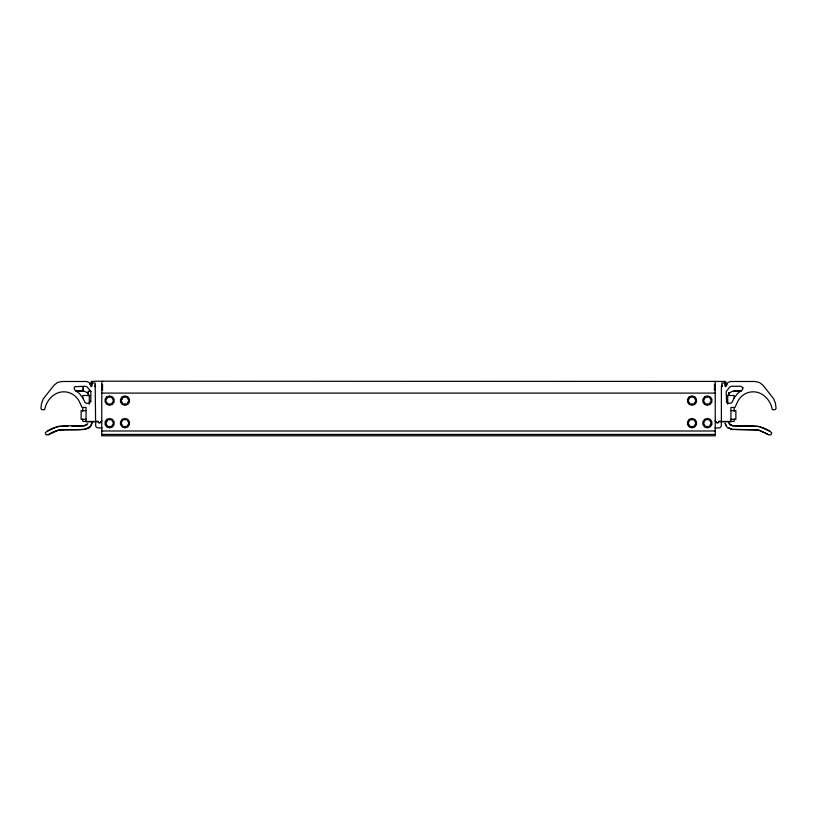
<?xml version="1.0" encoding="UTF-8"?>
<svg xmlns="http://www.w3.org/2000/svg" width="817" height="817" viewBox="0 0 817 817"><rect width="100%" height="100%" fill="white"/><g stroke="black" fill="none" stroke-linecap="round" stroke-linejoin="round"><path stroke-width="1.23" d="M728.703 395.203L728.703 392.66M92.107 382.959L91.81 386.553L91.004 386.553L89.084 382.468L86.551 381.488L61.959 381.488L57.629 382.448L54.106 385.144L43.26 398.89L41.585 403.302L40.911 408.357L41.749 409.664L44.68 409.695C46.64 398.512 56.894 389.045 68.781 392.548A17.443 17.443 0 0 1 79.382 401.698L82.037 407.448L86.04 407.448L86.04 421.797L95.609 421.797L95.16 382.959L92.107 382.959L91.371 385.501L90.421 384.889L91.3 381.427L96.181 381.202L725.7 381.427L726.579 384.889L725.629 385.501L724.893 382.959L721.84 382.959L722.167 385.951L721.391 386.676L721.391 421.797L730.96 421.797L730.96 407.448L734.963 407.448L737.618 401.698A17.443 17.443 0 0 1 748.219 392.548C760.106 389.045 770.36 398.512 772.32 409.695L775.251 409.664L776.089 408.357L775.415 403.302L773.74 398.89L762.894 385.144L759.371 382.448L755.041 381.488L730.449 381.488L727.916 382.468L725.996 386.553L725.19 386.553L724.893 382.959M83.181 391.118L83.201 387.493L83.181 391.118L75.624 391.098M728.458 395.03L728.938 393.232L732.655 391.169L741.325 391.129M91.964 422.42L90.82 426.086L85.08 429.405L58.681 430.028L49.122 434.532L46.099 434.93L45.252 432.847C55.822 423.298 71.028 426.413 84.09 425.8L87.787 423.666M101.757 420.857L100.338 422.716L98.867 422.818L97.601 421.521L95.824 421.735L95.609 425.208A2.737 2.737 0 0 0 98.336 427.945L102.145 427.945M95.16 385.073L94.711 386.288L95.609 386.952M91.974 423.574L89.553 427.781C76.42 432.99 60.335 425.238 48.438 434.715M101.757 420.765L100.726 422.542L98.908 422.655L97.989 421.296L95.609 421.296M113.522 423.124L111.572 419.734L107.67 419.744L105.72 423.114L107.67 426.505L111.572 426.494L113.522 423.114M105.72 423.124L107.67 419.744M121.09 400.565L123.04 397.185L126.941 397.185L128.902 400.585L126.941 403.966L123.04 403.966L121.09 400.565L123.04 397.195M121.09 423.124L123.04 419.734L126.941 419.734L128.902 423.124M128.902 423.114L126.941 426.505L123.04 426.505L121.09 423.114M688.128 423.124L690.079 419.734L693.98 419.734L695.941 423.124M695.941 423.114L693.98 426.505L690.079 426.505L688.128 423.114M703.498 423.124L705.449 419.734L709.36 419.734L711.311 423.124M711.311 423.114L709.36 426.505L705.449 426.505L703.498 423.114M102.166 381.427L102.819 381.488M714.181 381.488L714.834 381.427M721.391 386.952L722.289 386.288L721.84 385.073M50.971 429.64L47.069 431.345M52.053 429.119L57.823 426.413L67.974 426.168M87.062 424.82L84.478 425.759L71.784 426.076M733.819 391.118L740.11 391.098M88.297 395.203L88.297 391.394L90.238 391.394M88.297 391.394L91.014 391.384M101.757 393.1L715.243 393.1M89.85 395.489L82.834 395.489L82.834 397.961M727.15 395.489L734.166 395.489L734.166 397.961M86.04 410.583L81.128 410.583L81.128 419.335L86.04 419.335M730.96 410.583L735.872 410.583L735.872 419.335L730.96 419.335M721.391 421.296L719.011 421.296L718.092 422.655L716.274 422.542L715.243 420.765M95.609 421.449L82.834 421.449L82.834 418.978M721.391 421.449L734.166 421.449L734.166 418.978M714.855 427.945L718.664 427.945A2.737 2.737 0 0 0 721.391 425.208L721.176 421.735L719.399 421.521L718.133 422.818L716.662 422.716L715.243 420.857M101.757 430.998L715.243 430.998M101.757 434.43L715.243 434.43M76.91 391.129L84.345 391.169L88.062 393.232L88.542 395.03M758.554 429.824L731.92 429.405L727.447 427.781L725.026 423.574M729.05 427.74L731.92 429.405L758.319 430.028L768.562 434.715L770.901 434.93L771.748 432.847C761.178 423.298 745.972 426.413 732.91 425.8L729.213 423.666M769.931 431.345L759.177 426.413L732.522 425.759L729.938 424.82L728.662 422.593M759.636 430.314L763.956 432.316M765.039 432.816L768.562 434.715M725.322 423.339L726.18 426.086M734.166 407.857L734.166 411.564M727.712 395.489L727.712 404.139M715.243 381.488L715.243 435.798L101.757 435.798L101.757 381.488M714.477 384.215L714.477 390.363M102.523 384.215L102.523 390.363M89.288 395.489L89.288 404.139M82.834 407.857L82.834 411.564M742.929 387.779L742.5 389.658L737.68 393.447L734.299 397.736L732.124 402.168L730.837 403.251L727.59 403.251L726.568 402.505L726.18 391.547L729.785 387.003L731.358 386.267L740.948 386.267L742.929 387.779M90.82 401.3L89.41 403.251L86.163 403.251L84.876 402.168L82.701 397.736L79.32 393.447L74.5 389.658L74.071 387.779L74.807 386.686L85.642 386.267L87.215 387.003L90.82 391.547L90.82 401.3M107.67 397.185L105.72 400.585L107.67 403.966L111.572 403.945L113.522 400.565L111.572 397.185L107.67 397.195M690.079 397.185L688.128 400.585L690.079 403.966L693.98 403.945L695.941 400.565L693.98 397.185L690.079 397.195M705.449 397.185L703.498 400.585L705.449 403.966L709.36 403.945L711.311 400.565L709.36 397.185L705.449 397.195M106.833 396.796L105.127 399.156L105.127 402.066L106.833 404.425L109.611 405.324L112.378 404.425L114.094 402.066L114.094 399.156L112.378 396.796L109.611 395.898L106.833 396.796M122.203 396.796L120.497 399.156L120.497 402.066L122.203 404.425L124.981 405.324L127.748 404.425L129.464 402.066L129.464 399.156L127.748 396.796L124.981 395.898L122.203 396.796M106.833 419.346L105.127 421.705L105.127 424.615L106.833 426.974L109.611 427.873L112.378 426.974L114.094 424.615L114.094 421.705L112.378 419.346L109.611 418.447L106.833 419.346M122.203 419.346L120.497 421.705L120.497 424.615L122.203 426.974L124.981 427.873L127.748 426.974L129.464 424.615L129.464 421.705L127.748 419.346L124.981 418.447L122.203 419.346M689.242 396.796L687.536 399.156L687.536 402.066L689.242 404.425L692.019 405.324L694.787 404.425L696.503 402.066L696.503 399.156L694.787 396.796L692.019 395.898L689.242 396.796M704.622 396.796L702.906 399.156L702.906 402.066L704.622 404.425L707.389 405.324L710.157 404.425L711.873 402.066L711.873 399.156L710.157 396.796L707.389 395.898L704.622 396.796M689.242 419.346L687.536 421.705L687.536 424.615L689.242 426.974L692.019 427.873L694.787 426.974L696.503 424.615L696.503 421.705L694.787 419.346L692.019 418.447L689.242 419.346M704.622 419.346L702.906 421.705L702.906 424.615L704.622 426.974L707.389 427.873L710.157 426.974L711.873 424.615L711.873 421.705L710.157 419.346L707.389 418.447L704.622 419.346"/></g></svg>
